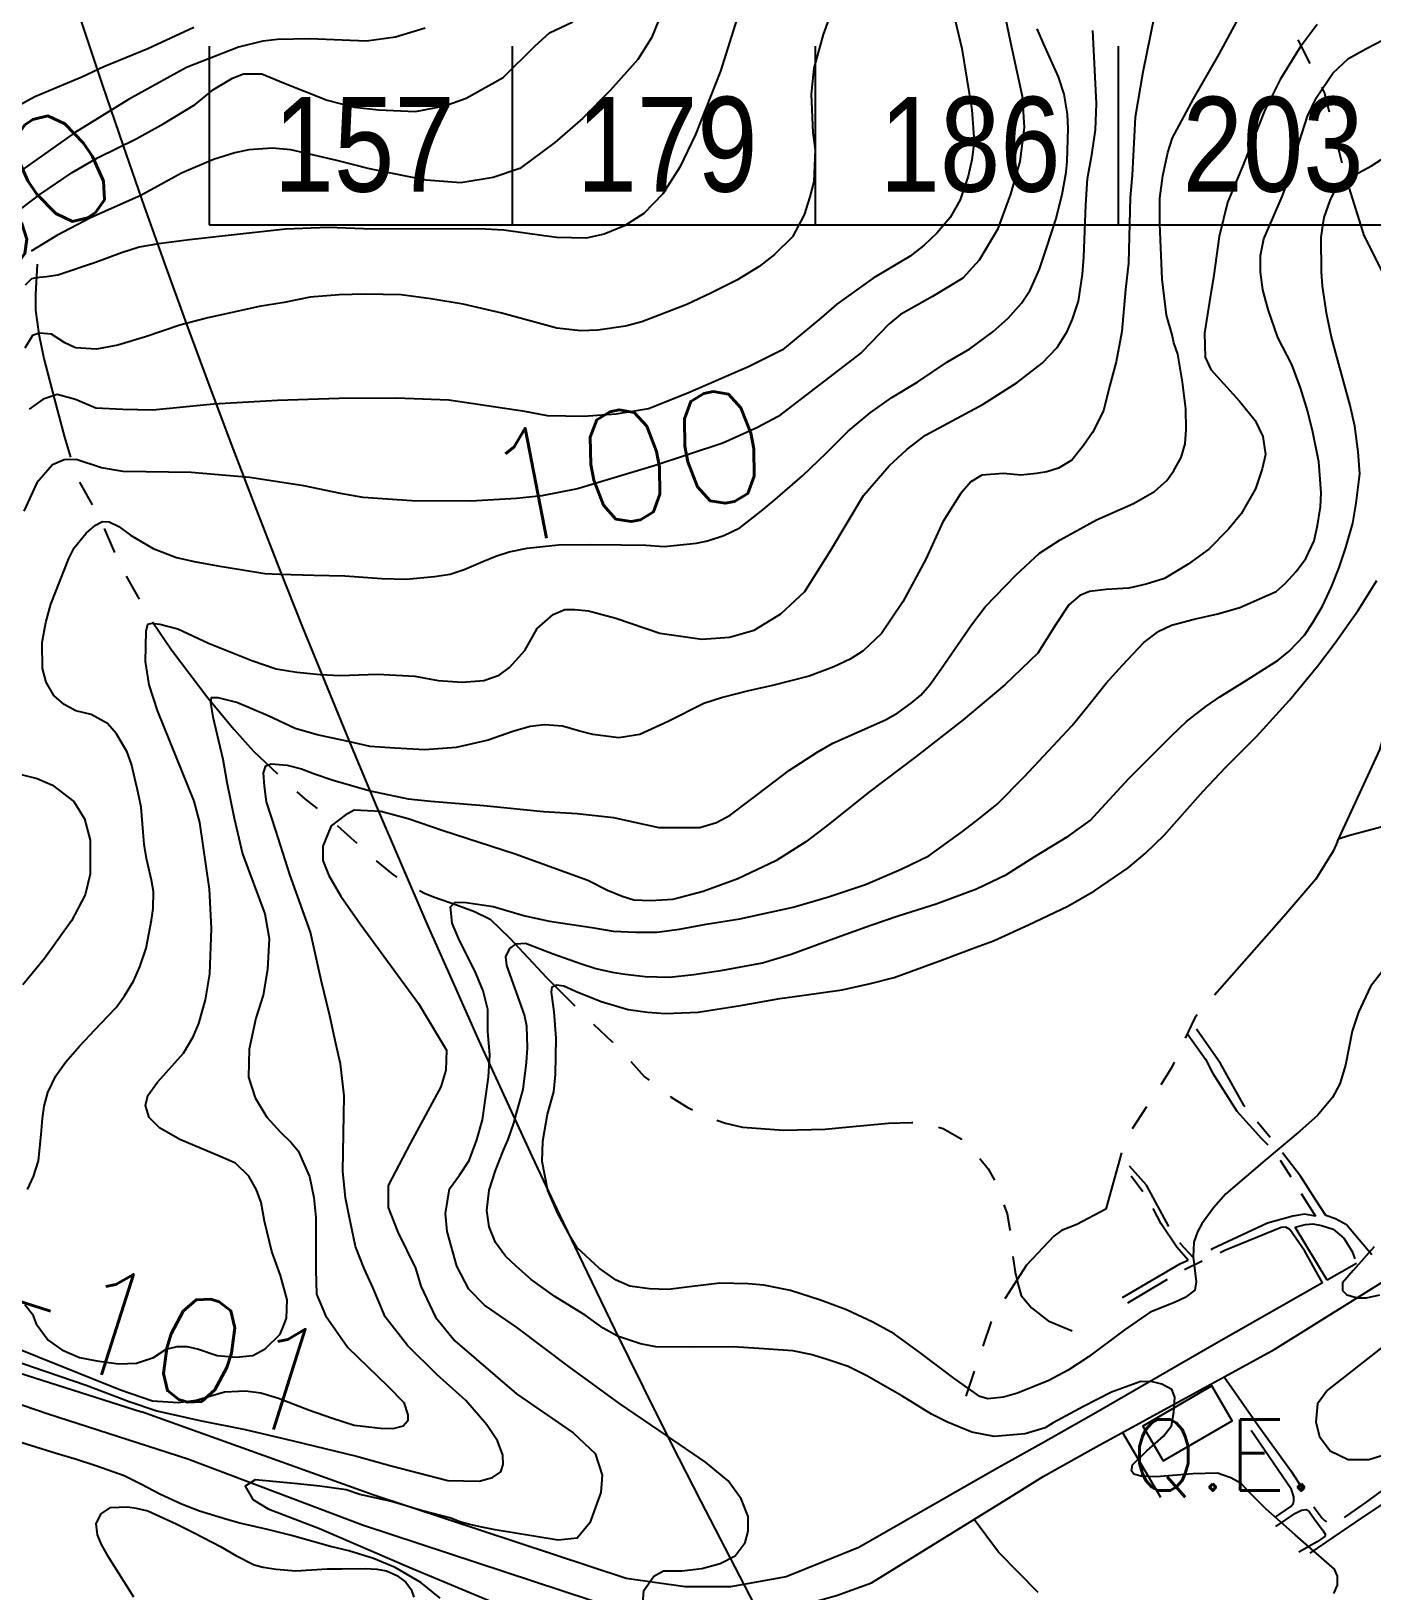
# Model space of a CAD drawing. Header units: millimetres. Extents: x 548366 to 1117317, y 7446967 to 14899125.
# Drawn here: x 550548 to 551058, y 7453558 to 7454151 of the extents above; entities that cross this region are included whole.
import ezdxf
from ezdxf.enums import TextEntityAlignment as Align

# ---------------------------------------------------------------- set-up
doc = ezdxf.new("R2010")
doc.units = ezdxf.units.MM
doc.header["$MEASUREMENT"] = 0
for name, pattern in [('CAMINHO', [3.75, 3, -0.75]), ('ESTR-TERRA', [1, 0.7, -0.1, 0.1, -0.1]), ('RIO_PERIODICO', [5.8, 3, -0.4, 0.4, -0.4, 0.4, -0.4, 0.4, -0.4])]:
    doc.linetypes.add(name, pattern=pattern)
for name, color, linetype in [('AUTO_ESTRADA', 224, 'Continuous'), ('CAMINHO', 1, 'CAMINHO'), ('CURVA_INTERMEDIÁRIA', 32, 'Continuous'), ('CURVA_MESTRA', 36, 'Continuous'), ('QUADRA_ESPORTE', 21, 'Continuous'), ('RADIAIS', 222, 'Continuous'), ('RIO_PERIÓDICO', 4, 'RIO_PERIODICO'), ('RUA_S_PAV', 2, 'ESTR-TERRA'), ('TXT_CURVA_MESTRA', 7, 'Continuous'), ('TXT_QUADRA_ESPORTE', 7, 'Continuous')]:
    doc.layers.add(name, color=color, linetype=linetype)
doc.styles.add('ar_n', font='ARIALN.TTF', dxfattribs={"height": 30})
doc.styles.add('ROMANS', font='romans.shx')

msp = doc.modelspace()

# ---------------------------------------------------------------- linework, layer by layer
at = {"layer": 'AUTO_ESTRADA', "ltscale": 0.3}
msp.add_lwpolyline([(550607.61, 7453608.35), (550673.96, 7453583.36), (550771.61, 7453551.19), (550795.83, 7453547.83), (550814.91, 7453547.83), (550837.85, 7453551.87), (550854.19, 7453556.47), (550867.44, 7453561.28), (550920.55, 7453594.04), (550932.71, 7453601.62), (550952.8, 7453612.93), (551020.63, 7453650.04), (551097.76, 7453698.11), (551125.91, 7453718.48), (551138.56, 7453728.2)], dxfattribs=at)
at = {"layer": 'AUTO_ESTRADA'}
for points in [[(550427.07, 7453679.34), (550461.55, 7453667.73), (550525.99, 7453646.62), (550590.07, 7453626.24)], [(551051.73, 7453682.56), (551040.56, 7453676.2)], [(551038.83, 7453675.22), (550997.61, 7453651.77), (550951.83, 7453625.38), (550931.92, 7453614.1), (550914.22, 7453604.24), (550862.66, 7453574.73), (550834.97, 7453563.55), (550813.86, 7453559.83), (550796.66, 7453559.83), (550774.24, 7453562.94), (550678.37, 7453594.56), (550590.07, 7453626.24)], [(550481.45, 7453650.39), (550554.63, 7453625.52), (550607.61, 7453608.35)]]:
    msp.add_lwpolyline(points, dxfattribs=at)
at = {"layer": 'CAMINHO', "ltscale": 12.5, "flags": 128}
for points in [[(550962.83, 7453618.42), (550977.25, 7453593.78)], [(550973.17, 7453540.02), (550948.12, 7453545.17), (550931.67, 7453556.7), (550915.71, 7453572.9), (550906.5, 7453585.38)]]:
    msp.add_lwpolyline(points, dxfattribs=at)
at = {"layer": 'CURVA_INTERMEDIÁRIA'}
for points, elevation in [([(550894.13, 7454176.05), (550901.71, 7454143.98), (550905.58, 7454120.78), (550906.48, 7454108.6), (550905.59, 7454101.74), (550904.15, 7454095.48), (550901.15, 7454086.51), (550897.27, 7454079.88), (550892.28, 7454073.9), (550887.47, 7454069.3), (550882.15, 7454065.1), (550868.06, 7454056.81), (550854.24, 7454046.91), (550848.36, 7454041.71), (550833.61, 7454029.54), (550820.91, 7454023.3), (550797.62, 7454013.13), (550782.65, 7454007.16), (550770.38, 7454005.17), (550757.96, 7454004.29), (550744.33, 7454004.51), (550735.64, 7454006.1), (550706.83, 7454010.46), (550686.75, 7454011.22), (550665.15, 7454011.03), (550641.7, 7454010.28), (550617.45, 7454008.96), (550594.34, 7454006.69), (550582.97, 7454006.88), (550572.74, 7454007.45), (550564.97, 7454010.67), (550557.96, 7454012.56), (550552.66, 7454010.86), (550547.35, 7454007.07)], 110), ([(550855.57, 7454167.33), (550849.07, 7454149.33), (550845.55, 7454136.55), (550844.55, 7454126.73), (550845.13, 7454112.01), (550846.06, 7454105.56), (550845.49, 7454093.49), (550844.05, 7454087.71), (550841.89, 7454080.81), (550837.43, 7454072.49), (550830.55, 7454065.76), (550824.72, 7454061.17), (550816.23, 7454056.07), (550806.34, 7454051.03), (550797.27, 7454046.79), (550780.18, 7454040.16), (550773.92, 7454038.58), (550763.42, 7454037.07), (550756.94, 7454036.79), (550747.91, 7454037.75), (550726.9, 7454043.5), (550712.32, 7454046.89), (550700.03, 7454048.98), (550688.73, 7454050.48), (550675.09, 7454050.7), (550665.16, 7454050.49), (550654.16, 7454049.56), (550644.19, 7454047.6), (550634.77, 7454046.02), (550624.49, 7454043.8), (550615.21, 7454041.72), (550604.62, 7454038.93), (550591.57, 7454034.48), (550581.04, 7454031.36), (550572.9, 7454029.8), (550564.99, 7454030.36), (550560.86, 7454032.25), (550555.85, 7454035.48), (550551.27, 7454035.92), (550548.6, 7454035.03), (550545.7, 7454030.25)], 120), ([(550818.35, 7454161.95), (550810.01, 7454135.43), (550800.56, 7454111.39), (550794.55, 7454098.92), (550788.19, 7454088.87), (550780.98, 7454081.36), (550773.61, 7454076.65), (550765.84, 7454073.45), (550759.06, 7454072), (550747.85, 7454072.25), (550743.04, 7454072.81), (550727.75, 7454075.05), (550718.16, 7454075.53), (550677.74, 7454075.46), (550661.16, 7454076.02), (550644.71, 7454075.46), (550621.89, 7454072.83), (550608.31, 7454071.39), (550596.46, 7454069.87), (550589.18, 7454068.59), (550582.48, 7454066.4), (550572.55, 7454062.8), (550558.22, 7454057.93), (550553.9, 7454057.29), (550549.98, 7454056.97), (550548.22, 7454056.49), (550545.82, 7454054.17)], 130), ([(550787.98, 7454158.37), (550783.84, 7454148.11), (550778.67, 7454139.86), (550768.15, 7454128.12), (550757.58, 7454117.39), (550747.06, 7454108.3), (550733.81, 7454098.38), (550723.73, 7454094.97), (550711.39, 7454092.99), (550698.22, 7454094.07), (550689.85, 7454095.64), (550676.72, 7454098.3), (550664.29, 7454101.45), (550646.75, 7454105.5), (550639.71, 7454106.16), (550630.77, 7454105.5), (550625.55, 7454104.43), (550617.35, 7454101.87), (550605.21, 7454096.62), (550589.81, 7454088.19), (550570.71, 7454079.7), (550557.87, 7454073), (550548.1, 7454067.05)], 140), ([(550522.65, 7453652.29), (550548.63, 7453643.35), (550569.06, 7453636.33), (550585.31, 7453630.15), (550595.82, 7453626.62), (550612.19, 7453622.98), (550629.38, 7453619.54), (550647.68, 7453615.2), (550671.69, 7453609.35), (550684.93, 7453605.71), (550706.5, 7453600.2), (550718.33, 7453599.87), (550723.42, 7453601.3), (550726.52, 7453603.4), (550727.52, 7453606.27), (550727.29, 7453609.8), (550725.3, 7453615.21), (550721.28, 7453621.26), (550713.32, 7453630.53), (550702.25, 7453640.47), (550691.07, 7453651.47), (550682.66, 7453662.29), (550678.01, 7453673.22), (550674.69, 7453680.7), (550671.37, 7453689.09), (550668.72, 7453701.79), (550667.61, 7453707.53), (550666.49, 7453717.53), (550667.05, 7453746.22), (550665.72, 7453758.37), (550663.84, 7453766.1), (550661.61, 7453776.67), (550658.3, 7453790.14), (550654.3, 7453808.44), (550646.45, 7453830.3), (550641.03, 7453846.97), (550637.49, 7453857.9), (550636.83, 7453863.86), (550636.39, 7453868.94), (550637.27, 7453871.59), (550639.26, 7453872.36), (550645.35, 7453871.81), (550650.88, 7453870.48), (550655.74, 7453868.49), (550662.93, 7453866.18), (550676.94, 7453862.08), (550691.32, 7453859.09), (550699.95, 7453858.21), (550720.15, 7453856.52), (550742.76, 7453854.22), (550755.6, 7453853.45), (550769.43, 7453852.01), (550776.29, 7453850.46), (550786.62, 7453848.12), (550802.22, 7453848.11), (550808.53, 7453850.1), (550813.73, 7453852.86), (550821.42, 7453858.64), (550836.25, 7453869.9), (550846.99, 7453876.85), (550852.7, 7453880.14), (550872.74, 7453889.08), (550877.39, 7453891.72), (550882.48, 7453895.36), (550886.14, 7453898.45), (550889.57, 7453902.32), (550893.93, 7453908.37), (550905.45, 7453925.14), (550910.59, 7453931.93), (550922.23, 7453943.96), (550931.32, 7453952.34), (550939.11, 7453957.36), (550952.97, 7453964.96), (550966.95, 7453971.25), (550974.94, 7453975.77), (550979.6, 7453979.96), (550982.22, 7453983.55), (550985.11, 7453988.62), (550986.56, 7453993.81), (550987.01, 7453999.33), (550986.87, 7454007.15), (550985.66, 7454017.3), (550983.78, 7454027.9), (550982.34, 7454032.21), (550981.67, 7454035.3), (550979.56, 7454042.69), (550977.88, 7454056.39), (550976.98, 7454077.46), (550976.97, 7454087.19), (550978.07, 7454095.69), (550980.06, 7454104.53), (550981.83, 7454110.03), (550989.82, 7454124.94), (550999.52, 7454141.82), (551007.87, 7454157.28)], 60), ([(550974.78, 7454156.18), (550970.49, 7454135.08), (550967.64, 7454117.98), (550966.46, 7454095.89), (550965.76, 7454087.46), (550965.06, 7454062.43), (550964, 7454052.46), (550962.57, 7454036.55), (550960.41, 7454025.06), (550957.9, 7454015.69), (550955.63, 7454006.43), (550951.42, 7453998.17), (550947.96, 7453993.19), (550943.54, 7453987.61), (550938.42, 7453984.65), (550934.01, 7453983.23), (550930.08, 7453982.64), (550924.17, 7453982.01), (550917.62, 7453982.61), (550909.4, 7453982.02), (550905.11, 7453979.41), (550901.3, 7453974.9), (550894.5, 7453964.22), (550888.06, 7453950.02), (550879.36, 7453933.88), (550871.27, 7453921.9), (550864.29, 7453915.27), (550859.29, 7453912.07), (550853.1, 7453909.22), (550843.7, 7453905.66), (550829.78, 7453902.11), (550820.66, 7453900.05), (550810.79, 7453897.56), (550803.77, 7453895.19), (550790.2, 7453888.42), (550779.38, 7453883.44), (550771.41, 7453882.26), (550761.58, 7453883.45), (550756.11, 7453884.88), (550750.04, 7453886.66), (550743.14, 7453887.14), (550737.67, 7453886.54), (550731.13, 7453884.65), (550721.78, 7453881.31), (550709.65, 7453878.58), (550697.75, 7453877.64), (550686.34, 7453878.35), (550676.94, 7453878.94), (550668.06, 7453880.97), (550656.77, 7453883.34), (550648.44, 7453885.72), (550638.22, 7453890.59), (550626.32, 7453895.57), (550619.19, 7453897.36), (550616.57, 7453897.36), (550616.22, 7453895.46), (550617.17, 7453890.23), (550620.97, 7453874.09), (550622.51, 7453865.33), (550625.25, 7453851.68), (550628.47, 7453838.19), (550636.91, 7453815.4), (550638.61, 7453806.06), (550637.89, 7453794.19), (550636.23, 7453784.46), (550633.47, 7453775.71), (550630.97, 7453763.96), (550630.72, 7453753.34), (550633.21, 7453745.51), (550637.61, 7453738.15), (550642.73, 7453732.57), (550646.77, 7453728.64), (550649.57, 7453725.38), (550653.85, 7453715.65), (550655.52, 7453707.58), (550656.23, 7453700.02), (550656.23, 7453680.2), (550656.59, 7453670.98), (550659.92, 7453662.79), (550668.48, 7453650.69), (550683.6, 7453636.01), (550689.66, 7453629.84), (550691.21, 7453625.1), (550691.21, 7453622.84), (550689.43, 7453620.82), (550685.5, 7453619.76), (550680.8, 7453619.89), (550670.81, 7453621.07), (550662.25, 7453623.8), (550653.92, 7453626.77), (550642.15, 7453631.28), (550635.37, 7453633.3), (550629.55, 7453634.13), (550621.62, 7453633.75), (550610.87, 7453630.55), (550604.01, 7453629.64), (550594.18, 7453630.32), (550582.06, 7453634.43), (550534.27, 7453653.6)], 70), ([(550697.82, 7454151.79), (550686.61, 7454148.37), (550675.58, 7454146.75), (550654.02, 7454147.63), (550641.78, 7454147.49), (550636.14, 7454146.86), (550626.87, 7454144.49), (550607.19, 7454136.74), (550585.08, 7454124.65), (550564.53, 7454112.02), (550541.17, 7454095.34)], 160), ([(550541.62, 7454121.53), (550549.45, 7454125.76), (550567.34, 7454133.24), (550575.68, 7454137.16), (550592.48, 7454143.98), (550609.89, 7454152.08)], 170), ([(550546.71, 7453710.7), (550549.02, 7453715.64), (550550.86, 7453721.51), (550551.96, 7453731.56), (550552.42, 7453737.6), (550553.05, 7453742.3), (550554.5, 7453747.53), (550557.55, 7453753.8), (550561.31, 7453759.13), (550566.49, 7453765.16), (550574.52, 7453773.65), (550580.45, 7453779.8), (550583.64, 7453784.17), (550587.04, 7453789.86), (550589.46, 7453795.26), (550591.77, 7453802.33), (550593.9, 7453813.02), (550594.42, 7453817.38), (550594.54, 7453823.87), (550593.85, 7453828.19), (550591.94, 7453836.4), (550591.02, 7453841.8), (550590.62, 7453846.35), (550589.93, 7453855.82), (550588.72, 7453861.28), (550586.29, 7453872.25), (550584.62, 7453876.72), (550580.59, 7453883.73), (550577.07, 7453887.64), (550570.97, 7453891.04), (550565.06, 7453892.52), (550560.68, 7453894.93), (550556.71, 7453898.27), (550553.83, 7453903.39), (550552.37, 7453908.6), (550552.31, 7453918.43), (550553.64, 7453926), (550555.6, 7453933.02), (550562.46, 7453950.26), (550564.48, 7453954.39), (550569.03, 7453959.97), (550572.55, 7453963.02), (550575.25, 7453964.34), (550577.81, 7453964.29), (550581.39, 7453962.51), (550585.88, 7453959.23), (550594.52, 7453954.06), (550603.37, 7453950.74), (550610.11, 7453949.13), (550618.99, 7453947.58), (550627.72, 7453946.13), (550636.88, 7453944.63), (550642.59, 7453944.4), (550655.53, 7453944.05), (550667.28, 7453943.7), (550681.39, 7453942.77), (550690.61, 7453942.48), (550701.38, 7453943.51), (550707.36, 7453944.37), (550712.61, 7453946.16), (550719.69, 7453949.15), (550724.73, 7453951.25), (550729.74, 7453952.8), (550736.54, 7453954.24), (550742.48, 7453954.87), (550748.46, 7453955.51), (550760.62, 7453955.62), (550772.43, 7453955.51), (550781.64, 7453955.34), (550788.62, 7453954.93), (550800.95, 7453956.14), (550805.09, 7453957.01), (550811.26, 7453959.08), (550817.37, 7453961.95), (550825.56, 7453968.28), (550830.8, 7453972.7), (550841.16, 7453981.72), (550850.33, 7453990.46), (550858.61, 7453998.68), (550866.97, 7454005.63), (550875.11, 7454011.5), (550885.01, 7454017.45), (550896.32, 7454025.04), (550904.77, 7454029.9), (550913.49, 7454036.45), (550919.33, 7454041.54), (550924.46, 7454047.29), (550927.78, 7454052.27), (550931.3, 7454060.15), (550934.07, 7454068.53), (550937.41, 7454079.11), (550939.85, 7454088.59), (550941.34, 7454096.99), (550941.8, 7454101.12), (550942.14, 7454113.66), (550941.84, 7454119.13), (550940.63, 7454126.67), (550938.54, 7454133.23), (550932.81, 7454145.87), (550930.38, 7454151.49)], 90), ([(550545.69, 7453666.99), (550548.56, 7453663.36), (550550, 7453659.62), (550554.63, 7453653.45), (550559.81, 7453649.82), (550566.49, 7453646.91), (550573.11, 7453645.59), (550581.27, 7453644.49), (550588.11, 7453644.71), (550594.62, 7453646.91), (550599.36, 7453649.99), (550603.55, 7453651.1), (550607.41, 7453650.99), (550611.72, 7453649.99), (550618.77, 7453647.68), (550626.03, 7453647.02), (550632.31, 7453647.68), (550637.06, 7453650.11), (550642.68, 7453655.72), (550644.12, 7453659.13), (550645.11, 7453661.78), (550645.44, 7453668.82), (550642.91, 7453678.06), (550639.57, 7453687.08), (550636.73, 7453698.63), (550635.51, 7453705.76), (550633.74, 7453710.6), (550630.87, 7453715.78), (550625.8, 7453720.62), (550619.95, 7453723.27), (550604.62, 7453729.65), (550596.94, 7453734.14), (550592.97, 7453738), (550591.53, 7453742.62), (550592.42, 7453746.36), (550596.17, 7453751.43), (550605.98, 7453762.44), (550609.66, 7453768.68), (550611.87, 7453773.74), (550614.41, 7453782.66), (550616.06, 7453792.57), (550616.62, 7453809.84), (550615.85, 7453824.7), (550612.2, 7453850.01), (550610.09, 7453858.14), (550596.08, 7453892.6), (550592.99, 7453902.37), (550591.55, 7453911.18), (550591.77, 7453922.74), (550592.44, 7453925.33), (550594.09, 7453925.77), (550596.96, 7453925.44), (550603.91, 7453923.57), (550615.49, 7453918.17), (550624.32, 7453914.65), (550631.93, 7453911.56), (550641.24, 7453908.44), (550649.07, 7453907.11), (550657.89, 7453906.23), (550665.51, 7453905.9), (550679.71, 7453906.45), (550693.94, 7453905.68), (550702.77, 7453904.03), (550711.92, 7453903.37), (550720.09, 7453904.03), (550726.01, 7453906.01), (550729.87, 7453908.98), (550735.72, 7453915.37), (550740.35, 7453923.74), (550746.42, 7453929.02), (550750.95, 7453930.89), (550754.7, 7453931), (550759.89, 7453930.45), (550770.26, 7453927.69), (550786.99, 7453921.91), (550803, 7453919.7), (550813.48, 7453920.47), (550822.86, 7453923.11), (550833, 7453929.28), (550842.05, 7453937.76), (550851.99, 7453953.5), (550864.36, 7453974.28), (550874.08, 7453985.5), (550880.88, 7453991.74), (550887.95, 7453997.13), (550909.82, 7454008.9), (550922.8, 7454017.22), (550932.31, 7454024.48), (550937.95, 7454030.42), (550941.82, 7454036.59), (550943.74, 7454041.17), (550946.06, 7454048), (550947.6, 7454058.35), (550948.15, 7454064.74), (550948.91, 7454084.67), (550949.46, 7454094.69), (550951.11, 7454103.61), (550952.54, 7454113.17), (550952.86, 7454123.08), (550951.52, 7454150.89)], 80), ([(550780.51, 7453553.48), (550780.89, 7453558.37), (550784.73, 7453563.8), (550788.39, 7453565.89), (550795.3, 7453565.89), (550802.95, 7453566.73), (550809.88, 7453568.58), (550815.57, 7453571.49), (550819.42, 7453576.56), (550820.5, 7453580.86), (550820.5, 7453586.54), (550817.88, 7453593.14), (550812.96, 7453600.05), (550804.34, 7453607.18), (550789.56, 7453617.31), (550771.71, 7453629.43), (550752.59, 7453643.35), (550732.59, 7453658.39), (550720.36, 7453666.78), (550714.36, 7453672.77), (550709.89, 7453681.52), (550706.2, 7453694.72), (550705.59, 7453701.57), (550707.13, 7453710.93), (550710.82, 7453716.15), (550714.51, 7453721.68), (550717.44, 7453729.6), (550719.59, 7453737.12), (550721.9, 7453753.39), (550722.36, 7453761.84), (550721.6, 7453770.72), (550721.6, 7453779.01), (550719.91, 7453786.07), (550717.14, 7453792.82), (550710.52, 7453806.18), (550708.03, 7453811.84), (550707.41, 7453817.98), (550709.26, 7453819.82), (550713.42, 7453819.67), (550723.73, 7453818.13), (550735.73, 7453814.6), (550745.01, 7453812.58), (550761.14, 7453810.2), (550769.26, 7453808.85), (550777.91, 7453808.36), (550785.81, 7453808.44), (550794.46, 7453809.5), (550804.64, 7453811.48), (550817.41, 7453813.45), (550837.67, 7453817.96), (550851.07, 7453821.78), (550865.16, 7453826.54), (550878.75, 7453832.29), (550889.26, 7453837.34), (550902.03, 7453846.7), (550908.05, 7453851.3), (550915.18, 7453857.01), (550925.57, 7453867.52), (550943.67, 7453886.88), (550949.64, 7453894.24), (550956.58, 7453903.02), (550962.78, 7453909.8), (550970.87, 7453918.41), (550976.66, 7453922.68), (550981.4, 7453924.95), (550990, 7453927.33), (550999.02, 7453929.29), (551007.39, 7453931.75), (551021.17, 7453937.81), (551024.63, 7453940.81), (551028.85, 7453945.42), (551032.44, 7453950.35), (551035.62, 7453957), (551036.85, 7453962.8), (551038, 7453969.94), (551038.25, 7453975.28), (551037.36, 7453987.01), (551035.16, 7453998.34), (551033.12, 7454006.51), (551030.44, 7454015.12), (551027.09, 7454024.04), (551021.8, 7454034.29), (551018.15, 7454044.87), (551016.15, 7454052.36), (551015.24, 7454059.01), (551015.24, 7454065.34), (551016.49, 7454071.75), (551019.91, 7454079.56), (551023.49, 7454087.75), (551026.5, 7454095.81), (551029.94, 7454108.46), (551033.04, 7454118.33), (551036.47, 7454125.38), (551042.68, 7454134.59), (551048.64, 7454140.19), (551055.29, 7454143.94), (551061.6, 7454147.15)], 40), ([(551043.14, 7453557.27), (551044.46, 7453560.37), (551044.46, 7453563.87), (551043.37, 7453566.49), (551041.48, 7453568.11), (551028.4, 7453579.55), (551017.25, 7453589.39), (551010.73, 7453595.97), (551007.84, 7453599.06), (551003.91, 7453601.12), (550998.94, 7453602.95), (550989.48, 7453602.72), (550975.77, 7453601.57), (550969.83, 7453601.82), (550967.07, 7453602.5), (550966.26, 7453603.87), (550966.6, 7453606.16), (550972.01, 7453611.42), (550978.34, 7453617.03), (550981.36, 7453620.98), (550982.28, 7453626.13), (550982.72, 7453631.79), (550981.52, 7453634.77), (550977.74, 7453636.76), (550974.21, 7453637.6), (550969.83, 7453637.8), (550958.61, 7453633.71), (550947.94, 7453628.27), (550936.46, 7453622.01), (550933.45, 7453620.1), (550925.8, 7453617.92), (550914.06, 7453616.83), (550905.59, 7453618.46), (550896.3, 7453622.33), (550890.19, 7453625.4), (550878.89, 7453632.31), (550865.61, 7453639.88), (550858.54, 7453643.5), (550850.17, 7453646.25), (550844.37, 7453648.03), (550837.51, 7453649.4), (550824.66, 7453650.29), (550814.86, 7453650.95), (550799.2, 7453650.79), (550785.46, 7453650.91), (550779.66, 7453652.1), (550770.89, 7453655.03), (550765.51, 7453658.07), (550758.64, 7453662.96), (550747.14, 7453670.03), (550738.05, 7453676.47), (550732.4, 7453681.52), (550728.4, 7453685.33), (550724.58, 7453690.52), (550722.12, 7453696.48), (550721.23, 7453702.68), (550722.18, 7453710.37), (550724.58, 7453717.87), (550727.56, 7453725.56), (550729.37, 7453729.65), (550731.58, 7453735.91), (550732.53, 7453739.61), (550735.11, 7453748.67), (550736.36, 7453758.87), (550736.66, 7453764.52), (550736.43, 7453772.75), (550735.53, 7453777.05), (550728.89, 7453795.71), (550728.52, 7453799.1), (550729.96, 7453802.26), (550732.47, 7453803.99), (550735.93, 7453804.29), (550746.45, 7453800.24), (550756.83, 7453796.51), (550762.69, 7453794.66), (550768.9, 7453793.23), (550773.86, 7453792.51), (550781.43, 7453791.55), (550790.7, 7453791.31), (550799.96, 7453792.39), (550810.88, 7453793.94), (550825.95, 7453796.8), (550836.87, 7453800.03), (550854.57, 7453806.47), (550867.22, 7453811.09), (550877.93, 7453814.73), (550892.02, 7453819.21), (550907.28, 7453824.87), (550918.69, 7453830.33), (550929.52, 7453837.18), (550942.42, 7453844.97), (550950.56, 7453850.87), (550965.16, 7453866.71), (550981.44, 7453882.96), (550987.09, 7453888.37), (550994.42, 7453894.15), (550999.77, 7453897.78), (551009.13, 7453903.65), (551021.89, 7453911.69), (551026.11, 7453915.07), (551031.96, 7453921.22), (551035.16, 7453926.05), (551038.83, 7453932.24), (551042.21, 7453939.57), (551045.07, 7453946.88), (551047.68, 7453954.52), (551050.31, 7453963.8), (551051.62, 7453971.32), (551052.94, 7453982.46), (551052.3, 7453990.86), (551051.13, 7454000.57), (551049.3, 7454008.49), (551044.21, 7454026.96), (551042.19, 7454034.39), (551040.46, 7454042.92), (551038.84, 7454053.71), (551038.42, 7454059.14), (551038.35, 7454072.2), (551038.88, 7454076.68), (551039.47, 7454079.82), (551041.72, 7454086.27), (551043.8, 7454090.45), (551045.72, 7454092.95), (551049.46, 7454095.1), (551057.36, 7454099.4), (551062.77, 7454102.93)], 30), ([(550982.55, 7453667.73), (550973.29, 7453664.05), (550963.42, 7453657.3), (550949.85, 7453647.07), (550942.17, 7453642.09), (550934.82, 7453638.1), (550922.88, 7453633.28), (550917.58, 7453631.77), (550911.57, 7453631.11), (550908.65, 7453632.02), (550898.72, 7453639), (550885.79, 7453648.73), (550875.99, 7453655.91), (550867.99, 7453660.31), (550857.89, 7453664.97), (550848, 7453668.68), (550836.66, 7453672.34), (550826.57, 7453674.34), (550820.57, 7453674.84), (550809.75, 7453675.09), (550799.33, 7453673.84), (550790.16, 7453672.68), (550783.07, 7453673.01), (550775.65, 7453673.92), (550770.36, 7453676.18), (550763.94, 7453680.76), (550755.44, 7453688.66), (550753.19, 7453692.4), (550748.25, 7453701.6), (550744.5, 7453710.33), (550742.24, 7453721.28), (550742.58, 7453729.01), (550744.33, 7453739.23), (550746.75, 7453747.79), (550747.41, 7453754.36), (550747.66, 7453768.15), (550746.83, 7453778.13), (550745.83, 7453785.61), (550746.08, 7453787.61), (550747.91, 7453788.36), (550750.5, 7453788.02), (550754.91, 7453785.94), (550764.75, 7453782.04), (550775, 7453779.04), (550782.29, 7453778), (550789.13, 7453777.58), (550801.55, 7453778.08), (550817.61, 7453780.57), (550832.54, 7453783.23), (550840.96, 7453784.31), (550856.28, 7453786.56), (550867.04, 7453788.97), (550876.05, 7453791.22), (550894.45, 7453797.91), (550906.88, 7453802.56), (550913.81, 7453805.14), (550927.13, 7453811.18), (550941.99, 7453818.25), (550952.18, 7453824.15), (550964.94, 7453832.78), (550971.47, 7453838.26), (550978.66, 7453845.24), (550993.51, 7453862.01), (551001.9, 7453870.9), (551013.71, 7453882.77), (551026.28, 7453896.49), (551036.95, 7453909.45), (551043.56, 7453918.27), (551052.51, 7453930.81), (551059.39, 7453941.96)], 20), ([(551064.19, 7453796.84), (551057.06, 7453787.78), (551052.49, 7453777.98), (551050.09, 7453770.83), (551047.53, 7453757.94), (551045.38, 7453750.81), (551042.65, 7453745.65), (551036.87, 7453738.83), (551030.15, 7453732.88), (551016.91, 7453721.66), (551009.91, 7453715.78), (551002.01, 7453709.05), (550997.4, 7453703.73), (550992.95, 7453697.66), (550991.26, 7453694.6), (550989.91, 7453690.61), (550989.66, 7453685.12), (550990.84, 7453675.56), (550990.24, 7453672.43), (550986.64, 7453669.69), (550982.55, 7453667.73)], 20), ([(551058.43, 7453688.92), (551050.39, 7453679.93), (551046.37, 7453675.24), (551046.37, 7453672.36), (551048.09, 7453670.64), (551052.12, 7453669.49), (551055.58, 7453669.49), (551060.57, 7453670.64)], 30), ([(551062.47, 7453651.57), (551040.64, 7453634.44), (551036.93, 7453629.3), (551036.32, 7453622.3), (551037.71, 7453616.85), (551041.72, 7453611.41), (551048.53, 7453608.14), (551056.43, 7453608.14), (551063.41, 7453610.33)], 20), ([(550703.54, 7453555.41), (550696.18, 7453561.44), (550686.46, 7453567.12), (550678.18, 7453570.55), (550668.88, 7453573.39), (550661.89, 7453575.07), (550647.1, 7453579.29), (550637.94, 7453581.58), (550627.46, 7453583.93), (550622.47, 7453585.29), (550612.13, 7453588.54), (550605.19, 7453591.18), (550597.07, 7453594.99), (550590.01, 7453598.61), (550583.42, 7453601.93), (550573.01, 7453605.54), (550565.38, 7453608.1), (550557.63, 7453610.35), (550542.22, 7453615.2)], 60), ([(550587.16, 7453555.87), (550577.63, 7453570.86), (550574.8, 7453575.88), (550573.35, 7453579.5), (550572.8, 7453583.77), (550574.73, 7453587.48), (550578.32, 7453589.96), (550584.83, 7453590.18)], 70), ([(550584.83, 7453590.18), (550588.07, 7453589.7), (550592.41, 7453588.6), (550603.23, 7453583.64), (550610.33, 7453580.13), (550620.06, 7453575.11), (550625.88, 7453571.63), (550632.91, 7453568.19), (550636.22, 7453567.22), (550641.25, 7453566.47), (550648.7, 7453565.85), (550660.6, 7453566.67), (550666.18, 7453566.67), (550675.15, 7453566.74), (550679.47, 7453566.46), (550683.19, 7453565.84), (550687.05, 7453564.12), (550690.43, 7453561.51), (550692.5, 7453558.82), (550693.55, 7453555.88)], 70)]:
    msp.add_lwpolyline(points, dxfattribs=dict(at, elevation=elevation))
at = {"layer": 'CURVA_MESTRA'}
for points, elevation in [([(550533.89, 7454075.36), (550551.43, 7454088.62), (550563.66, 7454096.91), (550573.34, 7454102.44), (550587.96, 7454109.67), (550598.58, 7454115.52), (550610.48, 7454122.71), (550617.38, 7454128.43), (550624.57, 7454132.72), (550628.85, 7454134.44), (550635.75, 7454134.37), (550643.95, 7454131), (550660.62, 7454124.45), (550670.93, 7454121.73), (550680.18, 7454120.7), (550694.18, 7454120.14), (550705.32, 7454122.27), (550713.41, 7454125.19), (550727.48, 7454132.97), (550739.65, 7454144.99), (550745.05, 7454149.97), (550753.95, 7454154.16)], 150), ([(550918.26, 7454156.08), (550920.19, 7454146.24), (550924.72, 7454125.86), (550925.4, 7454114.07), (550923.77, 7454101.04), (550920.21, 7454088.73), (550915.31, 7454075.22), (550908.38, 7454063.58), (550902.13, 7454056.78), (550890.64, 7454049.83), (550878.43, 7454043.03), (550874.01, 7454039.3), (550863.68, 7454028.6), (550832.02, 7454004.23), (550823.86, 7453999.92), (550810.89, 7453994.17), (550784.86, 7453985.5), (550755.66, 7453976.79), (550742.12, 7453974.11), (550732.56, 7453973.14), (550715.17, 7453972.09), (550692.74, 7453972.18), (550674.21, 7453973.52), (550665.67, 7453974.96), (550651.77, 7453977.87), (550631.13, 7453981.03), (550608.9, 7453982.95), (550583.07, 7453983.34), (550574.81, 7453984.78), (550565.26, 7453987.93), (550560.65, 7453987.84), (550556.23, 7453985.92), (550550.28, 7453979.12), (550545.27, 7453968.33)], 100), ([(551036.82, 7454153.16), (551030.36, 7454144.5), (551022.65, 7454132.24), (551016.9, 7454120.6), (551008.65, 7454099.82), (551002.69, 7454085.47), (550999.52, 7454072.64), (550997.57, 7454057.98), (550995.82, 7454047.93), (550993.91, 7454035.95), (550994.27, 7454026.78), (550996.38, 7454022.16), (551007.23, 7454010.02), (551013.26, 7454002.7), (551016.13, 7453996.62), (551017.12, 7453989.78), (551015.86, 7453984.4), (551013.4, 7453976.75), (551007.83, 7453967.28), (551003.14, 7453961.52), (550995.61, 7453953.91), (550987.8, 7453948.22), (550978.73, 7453942.71), (550971.84, 7453940.55), (550965.18, 7453939.1), (550956.65, 7453938.59), (550950.28, 7453937.77), (550946.61, 7453936.23), (550942.35, 7453932.75), (550937.49, 7453925.23), (550930.68, 7453914.36), (550918.15, 7453902.28), (550902.3, 7453889.01), (550884.34, 7453875.18), (550866.23, 7453861.49), (550851.6, 7453849.63), (550842.48, 7453842.7), (550831.04, 7453835.52), (550816.68, 7453828.62), (550803.49, 7453823.81), (550791.98, 7453820.82), (550783.52, 7453820.31), (550777.12, 7453820.57), (550772.73, 7453821.91), (550767.1, 7453824.17), (550759.63, 7453828.02), (550732.07, 7453837.99), (550704.72, 7453846.87), (550691.4, 7453851.46), (550680.99, 7453854.19), (550670.82, 7453854.76), (550667.47, 7453852.8), (550662.15, 7453848.84), (550658.89, 7453841.08), (550659, 7453835.67), (550661.17, 7453829.91), (550665.76, 7453822.03), (550673.11, 7453811.6), (550695.25, 7453781.34), (550705.89, 7453763.61), (550705.7, 7453756), (550703.84, 7453749.68), (550692.1, 7453728.2), (550683.73, 7453712.24), (550683.73, 7453703.88), (550687.45, 7453694.52), (550694.15, 7453680.79), (550696.19, 7453673.92), (550701.77, 7453662.22), (550709.08, 7453653.17), (550732.52, 7453633.13), (550754.11, 7453618.28), (550762.47, 7453610.39), (550765.08, 7453602.23), (550764.52, 7453595.54), (550760.43, 7453584.04), (550755.59, 7453578.28), (550748.33, 7453577.54), (550724.46, 7453581.43), (550719.31, 7453582.45), (550714.81, 7453583.49), (550711.01, 7453584.52), (550707.56, 7453585.9), (550696.84, 7453588.67), (550685.09, 7453592.12), (550672.99, 7453594.88), (550667.8, 7453596.61), (550657.78, 7453597.99), (550648.1, 7453599.02), (550633.24, 7453600.41), (550629.43, 7453597.99), (550632.34, 7453592.94), (550638.23, 7453589.38), (550657.74, 7453581.95), (550691.81, 7453567.26), (550726.38, 7453552.77)], 50), ([(550541.23, 7453869.07), (550550.44, 7453866.77), (550556.23, 7453864.24), (550564.3, 7453858.01), (550568.33, 7453851.4), (550570.55, 7453843.31), (550570.55, 7453830.47), (550568.61, 7453822.54), (550563.42, 7453812.77), (550553.24, 7453798.42), (550544.89, 7453788.36)], 100)]:
    msp.add_lwpolyline(points, dxfattribs=dict(at, elevation=elevation))
at = {"layer": 'QUADRA_ESPORTE'}
msp.add_lwpolyline([(550978.21, 7453607.58), (551004.43, 7453622.87), (550996.71, 7453636.11), (550970.48, 7453620.83), (550978.21, 7453607.58)], dxfattribs=at)
at = {"layer": 'RADIAIS', "linetype": 'Continuous', "ltscale": 2.5}
for p, q in [((550615.8, 7454144.84), (550615.8, 7454077.1)), ((550730.92, 7454144.84), (550730.92, 7454077.1)), ((550730.92, 7454144.84), (550730.92, 7454077.1)), ((550846.05, 7454144.84), (550846.05, 7454077.1)), ((550846.05, 7454144.84), (550846.05, 7454077.1)), ((550961.17, 7454144.84), (550961.17, 7454077.1)), ((550961.17, 7454144.84), (550961.17, 7454077.1)), ((550615.8, 7454077.1), (551306.55, 7454077.1))]:
    msp.add_line(p, q, dxfattribs=at)
for radius in [4998.2, 3998.56]:
    msp.add_circle((554363.71, 7455412.75), radius, dxfattribs=at)
at = {"layer": 'RIO_PERIÓDICO', "ltscale": 25, "flags": 128}
for points in [[(551060.53, 7453877.63), (551070.83, 7453912.98), (551074.32, 7453959.87), (551075.83, 7453993.06), (551075.83, 7454021.72), (551065.26, 7454051.89), (551054.68, 7454073.01), (551047.13, 7454097.15), (551039.57, 7454127.32), (551016.92, 7454172.57), (551007.85, 7454184.64), (550995.77, 7454199.73), (550988.21, 7454211.8), (550979.15, 7454226.88), (550974.62, 7454238.95), (550968.57, 7454249.51), (550959.51, 7454263.09), (550947.43, 7454282.7), (550936.85, 7454296.28), (550919.38, 7454331.55), (550909.59, 7454369.5), (550906.57, 7454392.13), (550906.57, 7454404.2), (550908.17, 7454443.37), (550903.04, 7454518.48), (550908.26, 7454595.32), (550925.07, 7454718.22), (550944.18, 7454783.57), (550972.08, 7454845.79), (551020.88, 7454897.18), (551062.51, 7454936.51), (551092.16, 7454976.49), (551117.8, 7455030.35), (551123.78, 7455062.89), (551237.64, 7455282.05)], [(550550.39, 7454062.11), (550549.81, 7454050.61), (550549.81, 7454044.58), (550550.97, 7454035.58), (550552.99, 7454026.24), (550557.01, 7454010.72), (550560.75, 7453996.35), (550565.45, 7453981.13), (550573.74, 7453966.41), (550582.62, 7453946.26), (550593.44, 7453927.47), (550601.4, 7453915.59), (550615.2, 7453897.41), (550625.07, 7453885.52), (550632.65, 7453877.09), (550642.12, 7453868.12), (550652.18, 7453858.93), (550661.81, 7453851.32), (550665.82, 7453847.64), (550672.04, 7453841.97), (550679.26, 7453835.48), (550685.52, 7453830.27), (550693.54, 7453825.31), (550697.77, 7453823.12), (550701.37, 7453821.65), (550709.72, 7453818.85), (550716.62, 7453816.2), (550722.48, 7453813.32), (550730.03, 7453806.11), (550743.87, 7453791.24), (550759.23, 7453775.97), (550769.02, 7453766.6), (550774.59, 7453760.77), (550781.09, 7453753.65), (550784.78, 7453750.76), (550791.28, 7453745.8), (550797.43, 7453741.98), (550804.58, 7453738.46), (550811.96, 7453735.9), (550818.39, 7453734.3), (550834.12, 7453733.25), (550849.83, 7453733.65), (550858.99, 7453734.53), (550873.92, 7453735.9), (550882.66, 7453736.11), (550889.08, 7453735.47), (550894.62, 7453733.79), (550901.45, 7453729.94), (550905.95, 7453725.54), (550911.74, 7453718.49), (550914.83, 7453712.9), (550917.4, 7453705.94), (550918.93, 7453701.38), (550920.05, 7453695.45), (550921.02, 7453685.7), (550921.98, 7453679.29), (550923.11, 7453674.49), (550924.34, 7453670.44), (550928.23, 7453665.76), (550934.58, 7453660.77), (550943.71, 7453656.96)], [(551044.52, 7453842.8), (551060.53, 7453877.63)], [(551045.1, 7453844), (551048.73, 7453845.06), (551061.41, 7453848.55), (551070.44, 7453851.35), (551077.89, 7453850.42), (551088.02, 7453849.06), (551104.28, 7453843.28), (551115.4, 7453838.48), (551136.17, 7453827.94)], [(551044.52, 7453842.8), (551042.84, 7453839.17), (551036.29, 7453828.5), (551024.16, 7453814.36), (550990.29, 7453775.91), (550981.47, 7453756.83), (550963.84, 7453729.66), (550956.5, 7453703.23), (550945.48, 7453697.36), (550939.6, 7453695.16), (550936.66, 7453692.95), (550926.38, 7453681.94), (550913.16, 7453661.39), (550902.41, 7453629.68)]]:
    msp.add_lwpolyline(points, dxfattribs=at)
at = {"layer": 'RUA_S_PAV', "ltscale": 75, "flags": 128}
for points in [[(550987.4, 7453769.98), (550994.36, 7453760.18), (550997.03, 7453755.02), (551006.3, 7453740.42), (551015.57, 7453730.09), (551021.28, 7453724.22), (551029.66, 7453710.89), (551036.08, 7453700.56), (551031.98, 7453701.27), (551027.52, 7453700.56), (551017.9, 7453697.89), (550997.04, 7453688.1), (550989.77, 7453684.76), (550985.01, 7453689.89), (550981.91, 7453693.88), (550971.92, 7453712.28), (550965.49, 7453719.59)], [(551057.54, 7453685.87), (551047.89, 7453697.21), (551043.79, 7453699.53), (551040.05, 7453700.77), (551036.3, 7453706.65), (551030.42, 7453715.73), (551021.51, 7453727.3), (551009.03, 7453742.44), (551000.06, 7453758.58), (550990.97, 7453771.58)], [(550962.78, 7453669.69), (550984.88, 7453682.51), (550987.8, 7453683.85), (550983.46, 7453688.79), (550977.47, 7453697.65), (550973.03, 7453706.29), (550970.81, 7453709.39), (550964.38, 7453718.04)], [(551038.83, 7453675.22), (551032.13, 7453687.31), (551026.42, 7453695.5), (551024.86, 7453696.38), (551023.04, 7453696.21), (551001.64, 7453687.49), (550984.17, 7453679.12), (550964.74, 7453667.55)], [(551040.56, 7453676.2), (551028.44, 7453696.31), (551032.31, 7453697.41), (551035.08, 7453697.6), (551038.4, 7453697.04), (551042.83, 7453695.57), (551046.89, 7453692.25), (551050.02, 7453687.1), (551051.73, 7453682.56)], [(551001.46, 7453639.55), (551014.37, 7453621.06), (551026.68, 7453604.12), (551031.61, 7453596.44), (551036.37, 7453588.92), (551038.68, 7453585.85), (551039.6, 7453584.93), (551041.14, 7453584), (551042.53, 7453584), (551045.14, 7453584.77), (551055.14, 7453591.68), (551067.9, 7453601.05), (551073.18, 7453604.96), (551086.72, 7453617.24), (551095.56, 7453626.14), (551099.73, 7453629.42), (551104, 7453633.15), (551111.38, 7453637.6), (551116.91, 7453640.06), (551122.76, 7453641.59), (551126.76, 7453641.59), (551131.37, 7453641.13), (551138.6, 7453639.44), (551144.82, 7453637.81), (551159.78, 7453636.17), (551171.21, 7453635.33)], [(551034.05, 7453572.6), (551051.57, 7453584.49), (551061.21, 7453590.97), (551076.1, 7453603.91), (551083.79, 7453610.49), (551091.94, 7453617.49), (551103.35, 7453627.06), (551112.21, 7453633.19), (551118.88, 7453637.31), (551123.25, 7453638.04), (551127.99, 7453637.92), (551134.06, 7453636.95), (551136.8, 7453636.5), (551137.2, 7453635.87), (551137.84, 7453632.18), (551137.84, 7453630.09)], [(551020.66, 7453586.13), (551026.73, 7453590.29), (551027.59, 7453591.32), (551027.94, 7453592.36), (551027.94, 7453593.92), (551027.07, 7453596.69), (551011.65, 7453619.19)], [(551021.02, 7453582.72), (551028.51, 7453587.77), (551030.76, 7453588.89), (551032.64, 7453589.08), (551033.76, 7453588.33), (551035.82, 7453585.52), (551039, 7453581.03), (551039.75, 7453579.72), (551039.75, 7453578.98), (551036.76, 7453576.92), (551029.83, 7453572.99)]]:
    msp.add_lwpolyline(points, dxfattribs=at)

# ---------------------------------------------------------------- texts
at = {"layer": 'AUTO_ESTRADA', "color": 7, "style": 'ROMANS'}
msp.add_text('BR-101', height=40, rotation=342.33728, dxfattribs=at).set_placement((550445.76, 7453681.41))
at = {"layer": 'RADIAIS', "linetype": 'Continuous', "ltscale": 2.5, "style": 'ar_n'}
for s, p in [('157', (550674.63, 7454089.65)), ('179', (550789.76, 7454089.65)), ('186', (550904.89, 7454089.65)), ('203', (551020.01, 7454089.65))]:
    msp.add_text(s, height=36, dxfattribs=at).set_placement(p, align=Align.CENTER)
at = {"layer": 'TXT_CURVA_MESTRA', "style": 'ROMANS'}
for s, rotation, p in [('150', 33.97965, (550528.93, 7454078.02, 150)), ('100', 11, (550773.82, 7453985.53))]:
    msp.add_text(s, height=42.5, rotation=rotation, dxfattribs=at).set_placement(p, align=Align.MIDDLE)
at = {"layer": 'TXT_QUADRA_ESPORTE', "style": 'ROMANS'}
msp.add_text('Q.E.', height=27, dxfattribs=at).set_placement((550965.83, 7453596.35))

doc.saveas('drawing.dxf')
